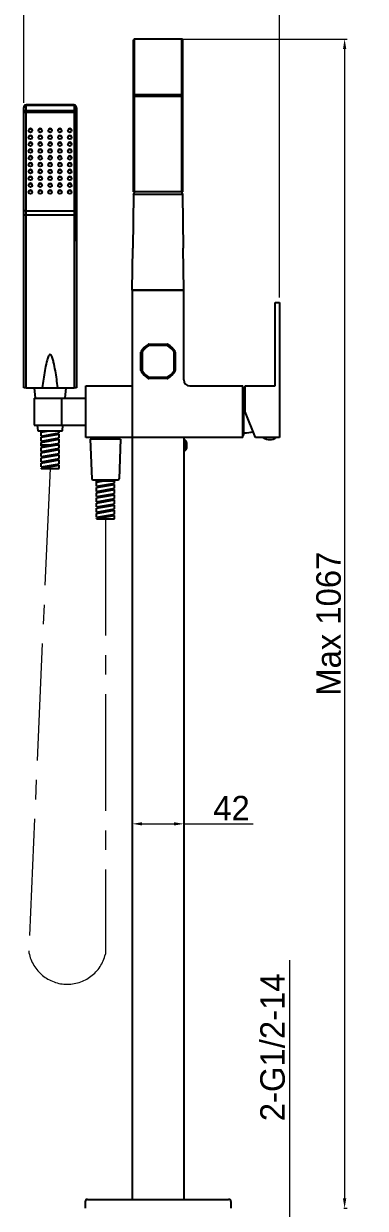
# Model space of a CAD drawing. Extents: x 0 to 3160, y 0 to 2315.
# Drawn here: x 1663 to 1942, y 848 to 1813 of the extents above; entities that cross this region are included whole.
import ezdxf

# ---------------------------------------------------------------- set-up
doc = ezdxf.new("R2010")
doc.units = 0
doc.header["$LTSCALE"] = 10
doc.header["$MEASUREMENT"] = 0
doc.header["$PDMODE"] = 3
doc.header["$PDSIZE"] = -10
doc.linetypes.add('CENTER2', pattern=[28.575, 19.05, -3.175, 3.175, -3.175])
doc.layers.get('0').update_dxf_attribs({"linetype": 'CONTINUOUS'})
doc.layers.get('DEFPOINTS').update_dxf_attribs({"linetype": 'CONTINUOUS'})
doc.layers.add('Cneter', color=1, linetype='CENTER2', lineweight=13)
doc.styles.add('Daelim Dimension', font='')
doc.styles.get('Daelim Dimension').set_extended_font_data('나눔고딕')
doc.dimstyles.new('DEFAULT', dxfattribs={"dimscale": 2, "dimtxt": 2, "dimasz": 2, "dimexe": 0, "dimexo": 2, "dimgap": 1, "dimtad": 1, "dimdec": 1, "dimzin": 9, "dimdsep": 46, "dimtxsty": 'Daelim Dimension', "dimcen": 0.5, "dimclrd": 252, "dimclre": 252, "dimclrt": 3, "dimadec": 1, "dimazin": 0, "dimtfac": 1, "dimtdec": 1, "dimtix": 1, "dimtmove": 0, "dimatfit": 3, "dimfxl": 1, "dimtolj": 1, "dimtzin": 1, "dimlwd": 9, "dimlwe": 9, "dimarcsym": 0})

# ---------------------------------------------------------------- blocks, each defined once
blk = doc.blocks.new('*D3')
at = {"color": 5, "lineweight": 9, "ltscale": 0.5, "transparency": 16777216}
for p, q in [((1776.65, 1800.87), (1926.66, 1800.87)), ((1924.66, 1792.87), (1924.66, 856.18)), ((1923.99, 848.18), (1926.66, 848.18))]:
    blk.add_line(p, q, dxfattribs=at)
at = {"color": 5, "ltscale": 0.5, "transparency": 16777216}
for points in [[(1923.33, 1792.87), (1926, 1792.87), (1924.66, 1800.87)], [(1923.33, 856.18), (1926, 856.18), (1924.66, 848.18)]]:
    blk.add_solid(points, dxfattribs=at)
at = {"layer": 'DEFPOINTS', "color": 0, "ltscale": 0.5, "transparency": 16777216}
for p in [(1772.65, 1800.87), (1919.99, 848.18), (1924.66, 848.18)]:
    blk.add_point(p, dxfattribs=at)
at = {"color": 7, "ltscale": 0.5, "transparency": 16777216, "insert": (1911.7, 1324.52), "char_height": 20, "attachment_point": 5, "rotation": 90, "style": 'Daelim Dimension'}
blk.add_mtext('\\A1;Max 1067', dxfattribs=at)
blk = doc.blocks.new('*D5')
at = {"color": 5, "lineweight": 9, "ltscale": 0.5, "transparency": 16777216}
for p, q in [((1880.01, 836.09), (1880.01, 1050.49)), ((1827.86, 828.09), (1882.01, 828.09)), ((1880.01, 808.92), (1880.01, 828.09)), ((1830.02, 808.92), (1882.01, 808.92)), ((1880.01, 800.92), (1880.01, 792.92))]:
    blk.add_line(p, q, dxfattribs=at)
at = {"color": 5, "ltscale": 0.5, "transparency": 16777216}
for points in [[(1878.68, 836.09), (1881.35, 836.09), (1880.01, 828.09)], [(1878.68, 800.92), (1881.35, 800.92), (1880.01, 808.92)]]:
    blk.add_solid(points, dxfattribs=at)
at = {"layer": 'DEFPOINTS', "color": 0, "ltscale": 0.5, "transparency": 16777216}
for p in [(1823.86, 828.09), (1826.02, 808.92), (1880.01, 808.92)]:
    blk.add_point(p, dxfattribs=at)
at = {"color": 7, "ltscale": 0.5, "transparency": 16777216, "insert": (1866.07, 979.35), "char_height": 20, "attachment_point": 5, "rotation": 90, "style": 'Daelim Dimension'}
blk.add_mtext('\\A1;2-G1/2-14', dxfattribs=at)
blk = doc.blocks.new('*D9')
at = {"color": 5, "lineweight": 9, "ltscale": 0.5, "transparency": 16777216}
for p, q in [((1751.65, 1111.84), (1751.65, 1163.47)), ((1759.65, 1161.47), (1785.65, 1161.47)), ((1793.65, 1111.84), (1793.65, 1163.47)), ((1793.65, 1161.47), (1850.02, 1161.47))]:
    blk.add_line(p, q, dxfattribs=at)
at = {"color": 5, "ltscale": 0.5, "transparency": 16777216}
for points in [[(1759.65, 1162.8), (1759.65, 1160.13), (1751.65, 1161.47)], [(1785.65, 1162.8), (1785.65, 1160.13), (1793.65, 1161.47)]]:
    blk.add_solid(points, dxfattribs=at)
at = {"layer": 'DEFPOINTS', "color": 0, "ltscale": 0.5, "transparency": 16777216}
for p in [(1793.65, 1161.47), (1751.65, 1107.84), (1793.65, 1107.84)]:
    blk.add_point(p, dxfattribs=at)
at = {"color": 7, "ltscale": 0.5, "transparency": 16777216, "insert": (1832.51, 1174.25), "char_height": 20, "attachment_point": 5, "style": 'Daelim Dimension'}
blk.add_mtext('\\A1;42', dxfattribs=at)
blk = doc.blocks.new('*D11')
at = {"color": 5, "lineweight": 9, "ltscale": 0.5, "transparency": 16777216}
for p, q in [((1663.15, 1749.01), (1663.15, 1850.25)), ((1671.15, 1848.25), (1863.65, 1848.25)), ((1871.65, 1590.33), (1871.65, 1850.25))]:
    blk.add_line(p, q, dxfattribs=at)
at = {"color": 5, "ltscale": 0.5, "transparency": 16777216}
for points in [[(1671.15, 1849.58), (1671.15, 1846.91), (1663.15, 1848.25)], [(1863.65, 1849.58), (1863.65, 1846.91), (1871.65, 1848.25)]]:
    blk.add_solid(points, dxfattribs=at)
at = {"layer": 'DEFPOINTS', "color": 0, "ltscale": 0.5, "transparency": 16777216}
for p in [(1871.65, 1848.25), (1663.15, 1745.01), (1871.65, 1586.33)]:
    blk.add_point(p, dxfattribs=at)
at = {"color": 7, "ltscale": 0.5, "transparency": 16777216, "insert": (1767.4, 1861.13), "char_height": 20, "attachment_point": 5, "style": 'Daelim Dimension'}
blk.add_mtext('\\A1;208', dxfattribs=at)

msp = doc.modelspace()

# ---------------------------------------------------------------- linework, layer by layer
for p, q in [((1752.65, 1766.05), (1752.65, 1800.37)), ((1753.15, 1800.87), (1753.15, 1766.13)), ((1792.15, 1800.87), (1753.15, 1800.87)), ((1792.15, 1766.13), (1792.15, 1800.87)), ((1792.65, 1800.37), (1792.65, 1766.05)), ((1752.65, 1755.63), (1752.65, 1766.05)), ((1753.15, 1766.13), (1753.15, 1755.72)), ((1792.15, 1755.72), (1792.15, 1766.13)), ((1792.65, 1766.05), (1792.65, 1755.63)), ((1704.15, 1747.24), (1665.14, 1747.24)), ((1665.15, 1742.71), (1665.15, 1747.21)), ((1665.15, 1747.21), (1704.15, 1747.21)), ((1704.15, 1747.21), (1704.15, 1742.71)), ((1752.65, 1754.24), (1752.65, 1755.63)), ((1752.65, 1676.33), (1752.65, 1754.24)), ((1753.15, 1755.72), (1792.15, 1755.72)), ((1792.15, 1754.15), (1753.15, 1754.15)), ((1753.15, 1754.15), (1753.15, 1676.33)), ((1753.85, 1755.51), (1791.35, 1755.51)), ((1753.85, 1754.38), (1753.85, 1755.51)), ((1753.85, 1755.51), (1791.45, 1755.51)), ((1753.85, 1754.36), (1753.85, 1755.51)), ((1791.35, 1754.38), (1753.85, 1754.38)), ((1791.45, 1754.36), (1753.85, 1754.36)), ((1754.37, 1754.59), (1754.37, 1755.3)), ((1755.08, 1755.42), (1755.91, 1755.42)), ((1755.08, 1754.46), (1755.08, 1755.42)), ((1755.91, 1754.46), (1755.08, 1754.46)), ((1755.91, 1754.46), (1755.91, 1755.42)), ((1756.62, 1755.3), (1756.62, 1754.59)), ((1757, 1754.59), (1757, 1755.3)), ((1757.71, 1755.42), (1758.54, 1755.42)), ((1757.71, 1754.46), (1757.71, 1755.42)), ((1758.54, 1754.46), (1757.71, 1754.46)), ((1758.54, 1754.46), (1758.54, 1755.42)), ((1759.25, 1755.3), (1759.25, 1754.59)), ((1759.63, 1754.59), (1759.63, 1755.3)), ((1760.34, 1755.42), (1761.17, 1755.42)), ((1760.34, 1754.46), (1760.34, 1755.42)), ((1761.17, 1754.46), (1760.34, 1754.46)), ((1761.17, 1754.46), (1761.17, 1755.42)), ((1761.88, 1755.3), (1761.88, 1754.59)), ((1762.26, 1754.59), (1762.26, 1755.3)), ((1762.97, 1755.42), (1763.8, 1755.42)), ((1762.97, 1754.46), (1762.97, 1755.42)), ((1763.8, 1754.46), (1762.97, 1754.46)), ((1763.8, 1754.46), (1763.8, 1755.42)), ((1764.51, 1755.3), (1764.51, 1754.59)), ((1764.89, 1754.59), (1764.89, 1755.3)), ((1765.6, 1755.42), (1766.43, 1755.42)), ((1765.6, 1754.46), (1765.6, 1755.42)), ((1766.43, 1754.46), (1765.6, 1754.46)), ((1766.43, 1754.46), (1766.43, 1755.42)), ((1767.14, 1755.3), (1767.14, 1754.59)), ((1767.52, 1754.59), (1767.52, 1755.3)), ((1768.23, 1755.42), (1769.06, 1755.42)), ((1768.23, 1754.46), (1768.23, 1755.42)), ((1769.06, 1754.46), (1768.23, 1754.46)), ((1769.06, 1754.46), (1769.06, 1755.42)), ((1769.77, 1755.3), (1769.77, 1754.59)), ((1770.15, 1754.59), (1770.15, 1755.3)), ((1770.86, 1755.42), (1771.69, 1755.42)), ((1770.86, 1754.46), (1770.86, 1755.42)), ((1771.69, 1754.46), (1770.86, 1754.46)), ((1771.69, 1754.46), (1771.69, 1755.42)), ((1772.4, 1755.3), (1772.4, 1754.59)), ((1772.78, 1754.59), (1772.78, 1755.3)), ((1773.49, 1755.42), (1774.32, 1755.42)), ((1773.49, 1754.46), (1773.49, 1755.42)), ((1774.32, 1754.46), (1773.49, 1754.46)), ((1774.32, 1754.46), (1774.32, 1755.42)), ((1775.03, 1755.3), (1775.03, 1754.59)), ((1775.41, 1754.59), (1775.41, 1755.3)), ((1776.12, 1755.42), (1776.95, 1755.42)), ((1776.12, 1754.46), (1776.12, 1755.42)), ((1776.95, 1754.46), (1776.12, 1754.46)), ((1776.12, 1754.46), (1776.95, 1754.46)), ((1776.95, 1754.46), (1776.95, 1755.42)), ((1777.66, 1755.3), (1777.66, 1754.59)), ((1778.04, 1754.59), (1778.04, 1755.3)), ((1778.75, 1755.42), (1779.58, 1755.42)), ((1778.75, 1754.46), (1778.75, 1755.42)), ((1778.75, 1754.46), (1779.58, 1754.46)), ((1779.58, 1754.46), (1779.58, 1755.42)), ((1780.29, 1755.3), (1780.29, 1754.59)), ((1780.68, 1754.59), (1780.68, 1755.3)), ((1781.38, 1755.42), (1782.21, 1755.42)), ((1781.38, 1754.46), (1781.38, 1755.42)), ((1781.38, 1754.46), (1782.21, 1754.46)), ((1782.21, 1754.46), (1782.21, 1755.42)), ((1782.92, 1755.3), (1782.92, 1754.59)), ((1783.31, 1754.59), (1783.31, 1755.3)), ((1784.02, 1755.42), (1784.85, 1755.42)), ((1784.02, 1754.46), (1784.02, 1755.42)), ((1784.02, 1754.46), (1784.85, 1754.46)), ((1784.85, 1754.46), (1784.85, 1755.42)), ((1785.56, 1755.3), (1785.56, 1754.59)), ((1785.94, 1754.59), (1785.94, 1755.3)), ((1786.65, 1755.42), (1787.48, 1755.42)), ((1786.65, 1754.46), (1786.65, 1755.42)), ((1786.65, 1754.46), (1787.48, 1754.46)), ((1787.48, 1754.46), (1787.48, 1755.42)), ((1788.19, 1755.3), (1788.19, 1754.59)), ((1788.57, 1754.59), (1788.57, 1755.3)), ((1789.28, 1755.42), (1790.11, 1755.42)), ((1789.28, 1754.46), (1789.28, 1755.42)), ((1789.28, 1754.46), (1790.11, 1754.46)), ((1790.11, 1754.46), (1790.11, 1755.42)), ((1790.82, 1755.3), (1790.82, 1754.59)), ((1791.35, 1755.51), (1791.35, 1754.38)), ((1791.45, 1755.51), (1791.45, 1754.36)), ((1792.15, 1676.33), (1792.15, 1754.15)), ((1792.65, 1755.63), (1792.65, 1754.24)), ((1792.65, 1754.24), (1792.65, 1676.33)), ((1663.15, 1741.06), (1663.15, 1745.01)), ((1663.15, 1661.58), (1663.15, 1741.06)), ((1665.15, 1742.71), (1704.15, 1742.71)), ((1665.15, 1661.03), (1665.15, 1741.47)), ((1665.15, 1741.47), (1704.15, 1741.47)), ((1704.15, 1741.47), (1704.15, 1661.03)), ((1706.13, 1741.1), (1706.13, 1741.13)), ((1706.15, 1745.01), (1706.15, 1741.06)), ((1706.15, 1741.06), (1706.15, 1661.58)), ((1667.15, 1726.56), (1667.15, 1726.37)), ((1667.15, 1720.98), (1667.15, 1720.79)), ((1670.15, 1726.37), (1670.15, 1726.56)), ((1670.15, 1720.79), (1670.15, 1720.98)), ((1675.15, 1726.56), (1675.15, 1726.37)), ((1675.15, 1720.98), (1675.15, 1720.79)), ((1678.15, 1726.37), (1678.15, 1726.56)), ((1678.15, 1720.79), (1678.15, 1720.98)), ((1683.15, 1726.56), (1683.15, 1726.37)), ((1683.15, 1720.98), (1683.15, 1720.79)), ((1686.15, 1726.37), (1686.15, 1726.56)), ((1686.15, 1720.79), (1686.15, 1720.98)), ((1691.15, 1726.56), (1691.15, 1726.37)), ((1691.15, 1720.98), (1691.15, 1720.79)), ((1694.15, 1726.37), (1694.15, 1726.56)), ((1694.15, 1720.79), (1694.15, 1720.98)), ((1699.15, 1726.56), (1699.15, 1726.37)), ((1699.15, 1720.98), (1699.15, 1720.79)), ((1702.15, 1726.37), (1702.15, 1726.56)), ((1702.15, 1720.79), (1702.15, 1720.98)), ((1667.15, 1715.4), (1667.15, 1715.21)), ((1667.15, 1709.82), (1667.15, 1709.63)), ((1670.15, 1715.21), (1670.15, 1715.4)), ((1670.15, 1709.63), (1670.15, 1709.82)), ((1675.15, 1715.4), (1675.15, 1715.21)), ((1675.15, 1709.82), (1675.15, 1709.63)), ((1678.15, 1715.21), (1678.15, 1715.4)), ((1678.15, 1709.63), (1678.15, 1709.82)), ((1683.15, 1715.4), (1683.15, 1715.21)), ((1683.15, 1709.82), (1683.15, 1709.63)), ((1686.15, 1715.21), (1686.15, 1715.4)), ((1686.15, 1709.63), (1686.15, 1709.82)), ((1691.15, 1715.4), (1691.15, 1715.21)), ((1691.15, 1709.82), (1691.15, 1709.63)), ((1694.15, 1715.21), (1694.15, 1715.4)), ((1694.15, 1709.63), (1694.15, 1709.82)), ((1699.15, 1715.4), (1699.15, 1715.21)), ((1699.15, 1709.82), (1699.15, 1709.63)), ((1702.15, 1715.21), (1702.15, 1715.4)), ((1702.15, 1709.63), (1702.15, 1709.82)), ((1667.15, 1704.24), (1667.15, 1704.05)), ((1670.15, 1704.05), (1670.15, 1704.24)), ((1675.15, 1704.24), (1675.15, 1704.05)), ((1678.15, 1704.05), (1678.15, 1704.24)), ((1683.15, 1704.24), (1683.15, 1704.05)), ((1686.15, 1704.05), (1686.15, 1704.24)), ((1691.15, 1704.24), (1691.15, 1704.05)), ((1694.15, 1704.05), (1694.15, 1704.24)), ((1699.15, 1704.24), (1699.15, 1704.05)), ((1702.15, 1704.05), (1702.15, 1704.24)), ((1667.15, 1698.66), (1667.15, 1698.47)), ((1667.15, 1693.08), (1667.15, 1692.89)), ((1670.15, 1698.47), (1670.15, 1698.66)), ((1670.15, 1692.89), (1670.15, 1693.08)), ((1675.15, 1698.66), (1675.15, 1698.47)), ((1675.15, 1693.08), (1675.15, 1692.89)), ((1678.15, 1698.47), (1678.15, 1698.66)), ((1678.15, 1692.89), (1678.15, 1693.08)), ((1683.15, 1698.66), (1683.15, 1698.47)), ((1683.15, 1693.08), (1683.15, 1692.89)), ((1686.15, 1698.47), (1686.15, 1698.66)), ((1686.15, 1692.89), (1686.15, 1693.08)), ((1691.15, 1698.66), (1691.15, 1698.47)), ((1691.15, 1693.08), (1691.15, 1692.89)), ((1694.15, 1698.47), (1694.15, 1698.66)), ((1694.15, 1692.89), (1694.15, 1693.08)), ((1699.15, 1698.66), (1699.15, 1698.47)), ((1699.15, 1693.08), (1699.15, 1692.89)), ((1702.15, 1698.47), (1702.15, 1698.66)), ((1702.15, 1692.89), (1702.15, 1693.08)), ((1667.15, 1687.5), (1667.15, 1687.31)), ((1667.15, 1681.92), (1667.15, 1681.73)), ((1670.15, 1687.31), (1670.15, 1687.5)), ((1670.15, 1681.73), (1670.15, 1681.92)), ((1675.15, 1687.5), (1675.15, 1687.31)), ((1675.15, 1681.92), (1675.15, 1681.73)), ((1678.15, 1687.31), (1678.15, 1687.5)), ((1678.15, 1681.73), (1678.15, 1681.92)), ((1683.15, 1687.5), (1683.15, 1687.31)), ((1683.15, 1681.92), (1683.15, 1681.73)), ((1686.15, 1687.31), (1686.15, 1687.5)), ((1686.15, 1681.73), (1686.15, 1681.92)), ((1691.15, 1687.5), (1691.15, 1687.31)), ((1691.15, 1681.92), (1691.15, 1681.73)), ((1694.15, 1687.31), (1694.15, 1687.5)), ((1694.15, 1681.73), (1694.15, 1681.92)), ((1699.15, 1687.5), (1699.15, 1687.31)), ((1699.15, 1681.92), (1699.15, 1681.73)), ((1702.15, 1687.31), (1702.15, 1687.5)), ((1702.15, 1681.73), (1702.15, 1681.92)), ((1667.15, 1676.34), (1667.15, 1676.15)), ((1670.15, 1676.15), (1670.15, 1676.34)), ((1675.15, 1676.34), (1675.15, 1676.15)), ((1678.15, 1676.15), (1678.15, 1676.34)), ((1683.15, 1676.34), (1683.15, 1676.15)), ((1686.15, 1676.15), (1686.15, 1676.34)), ((1691.15, 1676.34), (1691.15, 1676.15)), ((1694.15, 1676.15), (1694.15, 1676.34)), ((1699.15, 1676.34), (1699.15, 1676.15)), ((1702.15, 1676.15), (1702.15, 1676.34)), ((1752.65, 1674.33), (1752.09, 1630.65)), ((1753.15, 1676.33), (1752.65, 1676.33)), ((1752.66, 1674.36), (1752.65, 1674.33)), ((1752.66, 1674.36), (1753.58, 1676.33)), ((1792.63, 1674.36), (1752.66, 1674.36)), ((1792.15, 1676.33), (1753.15, 1676.33)), ((1791.71, 1676.33), (1792.63, 1674.36)), ((1792.65, 1676.33), (1792.15, 1676.33)), ((1792.65, 1674.33), (1792.63, 1674.36)), ((1792.65, 1674.33), (1793.21, 1630.65)), ((1663.15, 1657.59), (1663.15, 1661.58)), ((1665.15, 1661.03), (1704.15, 1661.03)), ((1665.15, 1657.59), (1665.15, 1661.03)), ((1704.15, 1661.03), (1704.15, 1657.59)), ((1706.15, 1661.58), (1706.15, 1657.59)), ((1663.15, 1516.83), (1663.15, 1657.59)), ((1663.15, 1657.59), (1665.15, 1657.59)), ((1665.15, 1516.83), (1665.15, 1657.59)), ((1665.15, 1657.59), (1704.15, 1657.59)), ((1704.15, 1657.59), (1704.15, 1516.83)), ((1706.15, 1657.59), (1704.15, 1657.59)), ((1706.15, 1657.59), (1706.15, 1516.83)), ((1751.65, 1596.33), (1752.09, 1630.65)), ((1793.65, 1596.33), (1793.21, 1630.65)), ((1751.65, 1596.33), (1793.65, 1596.33)), ((1751.65, 1596.33), (1751.65, 1476.33)), ((1793.65, 1596.33), (1751.65, 1596.33)), ((1793.65, 1523.33), (1793.65, 1596.33)), ((1867.95, 1518.33), (1867.95, 1586.33)), ((1867.95, 1586.33), (1871.65, 1586.33)), ((1871.65, 1586.33), (1871.65, 1476.33)), ((1758.65, 1530.85), (1758.65, 1545.82)), ((1758.65, 1545.82), (1759.65, 1545.82)), ((1758.78, 1546.32), (1759.65, 1545.82)), ((1759.65, 1545.82), (1759.65, 1530.85)), ((1764.67, 1552.2), (1765.16, 1551.33)), ((1765.16, 1552.33), (1780.13, 1552.33)), ((1765.16, 1552.33), (1765.16, 1551.33)), ((1780.13, 1551.33), (1765.16, 1551.33)), ((1780.13, 1552.33), (1780.13, 1551.33)), ((1780.13, 1551.33), (1780.63, 1552.2)), ((1786.51, 1546.32), (1785.65, 1545.82)), ((1785.65, 1530.85), (1785.65, 1545.82)), ((1785.65, 1545.82), (1786.65, 1545.82)), ((1786.65, 1545.82), (1786.65, 1530.85)), ((1758.65, 1530.85), (1759.65, 1530.85)), ((1758.78, 1530.35), (1759.65, 1530.85)), ((1765.16, 1525.33), (1764.67, 1524.47)), ((1765.16, 1525.33), (1780.13, 1525.33)), ((1765.16, 1525.33), (1765.16, 1524.33)), ((1780.13, 1525.33), (1780.13, 1524.33)), ((1780.13, 1525.33), (1780.63, 1524.47)), ((1785.65, 1530.85), (1786.51, 1530.35)), ((1785.65, 1530.85), (1786.65, 1530.85)), ((1665.15, 1516.83), (1663.15, 1516.83)), ((1665.15, 1516.83), (1675.51, 1516.83)), ((1671.65, 1516.83), (1672.38, 1508.33)), ((1675.51, 1516.83), (1693.78, 1516.83)), ((1693.78, 1516.83), (1704.15, 1516.83)), ((1696.92, 1508.33), (1697.65, 1516.83)), ((1706.15, 1516.83), (1704.15, 1516.83)), ((1713.65, 1476.33), (1713.65, 1518.33)), ((1713.65, 1518.33), (1751.65, 1518.33)), ((1751.65, 1518.33), (1751.65, 1476.33)), ((1780.13, 1524.33), (1765.16, 1524.33)), ((1798.65, 1518.33), (1841.65, 1518.33)), ((1841.65, 1476.33), (1841.65, 1518.33)), ((1842.15, 1516.83), (1841.65, 1516.83)), ((1842.45, 1478.13), (1842.45, 1516.53)), ((1843.65, 1497.33), (1843.65, 1518.33)), ((1671.65, 1508.33), (1694.01, 1508.33)), ((1671.65, 1508.33), (1671.65, 1486.33)), ((1694.01, 1508.33), (1713.65, 1508.33)), ((1694.01, 1508.33), (1694.01, 1486.33)), ((1671.65, 1486.33), (1694.01, 1486.33)), ((1674.26, 1486.33), (1674.65, 1481.83)), ((1674.65, 1481.83), (1694.65, 1481.83)), ((1694.01, 1486.33), (1713.65, 1486.33)), ((1694.65, 1481.83), (1695.03, 1486.33)), ((1841.65, 1477.83), (1842.15, 1477.83)), ((1751.65, 1476.33), (1713.65, 1476.33)), ((1742.06, 1475.03), (1717.41, 1475.03)), ((1718.65, 1476.33), (1718.65, 1475.03)), ((1740.65, 1475.03), (1718.65, 1475.03)), ((1740.65, 1475.03), (1740.65, 1476.33)), ((1751.65, 1476.33), (1751.65, 855.48)), ((1841.65, 1476.33), (1751.65, 1476.33)), ((1793.65, 1476.33), (1751.65, 1476.33)), ((1793.65, 1476.33), (1793.65, 855.48)), ((1794.45, 1474.33), (1793.65, 1474.33)), ((1794.45, 1465.33), (1794.45, 1474.33)), ((1796.15, 1467.83), (1796.15, 1471.83)), ((1871.65, 1476.33), (1852.15, 1476.33)), ((1793.65, 1465.33), (1794.45, 1465.33)), ((1713.3, 853.66), (1713.3, 848.18)), ((1715.13, 855.48), (1830.17, 855.48)), ((1832, 853.66), (1832, 848.18))]:
    msp.add_line(p, q)
at = {"ltscale": 0.5}
for p, q in [((1752.65, 1796.95), (1752.65, 1800.37)), ((1792.65, 1768.33), (1792.65, 1800.37)), ((1663.15, 1593.15), (1663.15, 1745.2)), ((1706.15, 1636.29), (1706.15, 1745.17)), ((1842.45, 1514.97), (1842.45, 1516.53)), ((1677.34, 1480.7), (1683.77, 1481.83)), ((1677.34, 1477.5), (1677.34, 1480.7)), ((1677.34, 1477.5), (1691.95, 1480.07)), ((1677.34, 1476.44), (1691.95, 1479.01)), ((1678.39, 1480.89), (1678.39, 1481.83)), ((1678.39, 1476.62), (1678.39, 1477.68)), ((1678.39, 1476.65), (1678.39, 1477.68)), ((1678.39, 1476.7), (1678.39, 1477.68)), ((1690.91, 1478.83), (1690.91, 1479.89)), ((1690.91, 1478.86), (1690.91, 1479.89)), ((1690.91, 1478.9), (1690.91, 1479.89)), ((1691.95, 1480.07), (1691.95, 1481.83)), ((1691.95, 1475.88), (1691.95, 1479.01)), ((1677.34, 1473.31), (1677.34, 1476.44)), ((1677.34, 1473.31), (1691.95, 1475.88)), ((1677.34, 1472.22), (1691.95, 1474.8)), ((1677.34, 1469.09), (1677.34, 1472.22)), ((1677.34, 1469.09), (1691.95, 1471.67)), ((1677.34, 1468.03), (1691.95, 1470.61)), ((1677.34, 1464.9), (1677.34, 1468.03)), ((1677.34, 1464.9), (1691.95, 1467.48)), ((1678.39, 1472.48), (1678.39, 1473.49)), ((1678.39, 1472.43), (1678.39, 1473.49)), ((1678.39, 1472.41), (1678.39, 1473.47)), ((1678.39, 1468.29), (1678.39, 1469.28)), ((1678.39, 1468.24), (1678.39, 1469.28)), ((1678.39, 1468.22), (1678.39, 1469.28)), ((1690.91, 1474.69), (1690.91, 1475.7)), ((1690.91, 1474.64), (1690.91, 1475.7)), ((1690.91, 1474.61), (1690.91, 1475.67)), ((1690.91, 1470.5), (1690.91, 1471.48)), ((1690.91, 1470.45), (1690.91, 1471.48)), ((1690.91, 1470.42), (1690.91, 1471.48)), ((1690.91, 1466.24), (1690.91, 1467.29)), ((1690.91, 1466.28), (1690.91, 1467.29)), ((1690.91, 1466.21), (1690.91, 1467.27)), ((1691.95, 1471.67), (1691.95, 1474.8)), ((1691.95, 1467.48), (1691.95, 1470.61)), ((1717.41, 1475.03), (1718.59, 1442.65)), ((1742.06, 1475.03), (1740.87, 1442.65)), ((1677.34, 1463.82), (1691.95, 1466.39)), ((1677.34, 1460.69), (1677.34, 1463.82)), ((1677.34, 1460.69), (1691.95, 1463.26)), ((1677.34, 1459.6), (1691.95, 1462.18)), ((1677.34, 1456.47), (1677.34, 1459.6)), ((1677.34, 1456.47), (1691.95, 1459.05)), ((1677.34, 1455.41), (1691.95, 1457.99)), ((1678.39, 1464.03), (1678.39, 1465.09)), ((1678.39, 1464.08), (1678.39, 1465.09)), ((1678.39, 1464), (1678.39, 1465.06)), ((1678.39, 1459.81), (1678.39, 1460.87)), ((1678.39, 1459.86), (1678.39, 1460.87)), ((1678.39, 1459.79), (1678.39, 1460.85)), ((1690.91, 1462.07), (1690.91, 1463.08)), ((1690.91, 1462.02), (1690.91, 1463.08)), ((1690.91, 1461.99), (1690.91, 1463.05)), ((1690.91, 1457.8), (1690.91, 1458.86)), ((1690.91, 1457.83), (1690.91, 1458.86)), ((1690.91, 1457.88), (1690.91, 1458.86)), ((1691.95, 1463.26), (1691.95, 1466.39)), ((1691.95, 1459.05), (1691.95, 1462.18)), ((1691.95, 1454.86), (1691.95, 1457.99)), ((1677.34, 1452.28), (1677.34, 1455.41)), ((1677.34, 1452.28), (1691.95, 1454.86)), ((1677.34, 1451.2), (1691.95, 1453.77)), ((1677.34, 1451.03), (1677.34, 1451.2)), ((1678.39, 1455.6), (1678.39, 1456.66)), ((1678.39, 1455.62), (1678.39, 1456.66)), ((1678.39, 1455.67), (1678.39, 1456.66)), ((1678.39, 1451.46), (1678.39, 1452.47)), ((1678.39, 1451.41), (1678.39, 1452.47)), ((1678.39, 1451.38), (1678.39, 1452.44)), ((1690.91, 1453.66), (1690.91, 1454.67)), ((1690.91, 1453.62), (1690.91, 1454.67)), ((1690.91, 1453.59), (1690.91, 1454.65)), ((1691.95, 1451.03), (1691.95, 1453.77)), ((1739.83, 1441.64), (1719.64, 1441.64)), ((1721.91, 1441.42), (1721.91, 1441.64)), ((1722.43, 1439.76), (1728.85, 1440.89)), ((1722.43, 1440.89), (1737.04, 1440.89)), ((1722.43, 1436.56), (1722.43, 1439.76)), ((1722.43, 1436.56), (1737.04, 1439.13)), ((1723.47, 1439.94), (1723.47, 1440.89)), ((1736, 1437.89), (1736, 1438.95)), ((1736, 1437.91), (1736, 1438.95)), ((1736, 1437.96), (1736, 1438.95)), ((1737.04, 1439.13), (1737.04, 1440.89)), ((1737.56, 1441.64), (1737.56, 1441.42)), ((1722.43, 1435.5), (1737.04, 1438.07)), ((1722.43, 1432.37), (1722.43, 1435.5)), ((1722.43, 1432.37), (1737.04, 1434.94)), ((1722.43, 1431.28), (1737.04, 1433.86)), ((1722.43, 1428.15), (1722.43, 1431.28)), ((1722.43, 1428.15), (1737.04, 1430.73)), ((1722.43, 1427.09), (1737.04, 1429.67)), ((1723.47, 1435.68), (1723.47, 1436.74)), ((1723.47, 1435.71), (1723.47, 1436.74)), ((1723.47, 1435.76), (1723.47, 1436.74)), ((1723.47, 1431.54), (1723.47, 1432.55)), ((1723.47, 1431.49), (1723.47, 1432.55)), ((1723.47, 1431.47), (1723.47, 1432.52)), ((1736, 1433.75), (1736, 1434.76)), ((1736, 1433.7), (1736, 1434.76)), ((1736, 1433.67), (1736, 1434.73)), ((1736, 1429.56), (1736, 1430.54)), ((1736, 1429.51), (1736, 1430.54)), ((1736, 1429.48), (1736, 1430.54)), ((1737.04, 1434.94), (1737.04, 1438.07)), ((1737.04, 1430.73), (1737.04, 1433.86)), ((1737.04, 1426.54), (1737.04, 1429.67)), ((1722.43, 1423.96), (1722.43, 1427.09)), ((1722.43, 1423.96), (1737.04, 1426.54)), ((1722.43, 1422.88), (1737.04, 1425.45)), ((1722.43, 1419.75), (1722.43, 1422.88)), ((1722.43, 1419.75), (1737.04, 1422.32)), ((1722.43, 1418.66), (1737.04, 1421.24)), ((1723.47, 1427.35), (1723.47, 1428.34)), ((1723.47, 1427.3), (1723.47, 1428.34)), ((1723.47, 1427.28), (1723.47, 1428.34)), ((1723.47, 1423.09), (1723.47, 1424.15)), ((1723.47, 1423.14), (1723.47, 1424.15)), ((1723.47, 1423.06), (1723.47, 1424.12)), ((1723.47, 1418.87), (1723.47, 1419.93)), ((1723.47, 1418.92), (1723.47, 1419.93)), ((1723.47, 1418.85), (1723.47, 1419.9)), ((1736, 1425.29), (1736, 1426.35)), ((1736, 1425.34), (1736, 1426.35)), ((1736, 1425.27), (1736, 1426.33)), ((1736, 1421.13), (1736, 1422.14)), ((1736, 1421.08), (1736, 1422.14)), ((1736, 1421.05), (1736, 1422.11)), ((1737.04, 1422.32), (1737.04, 1425.45)), ((1737.04, 1418.11), (1737.04, 1421.24)), ((1722.43, 1415.53), (1722.43, 1418.66)), ((1722.43, 1415.53), (1737.04, 1418.11)), ((1722.43, 1414.47), (1737.04, 1417.05)), ((1722.43, 1411.34), (1722.43, 1414.47)), ((1722.43, 1411.34), (1737.04, 1413.92)), ((1722.43, 1410.26), (1737.04, 1412.83)), ((1722.43, 1410.09), (1722.43, 1410.26)), ((1723.47, 1414.66), (1723.47, 1415.72)), ((1723.47, 1414.68), (1723.47, 1415.72)), ((1723.47, 1414.73), (1723.47, 1415.72)), ((1723.47, 1410.52), (1723.47, 1411.53)), ((1723.47, 1410.47), (1723.47, 1411.53)), ((1723.47, 1410.44), (1723.47, 1411.5)), ((1736, 1416.86), (1736, 1417.92)), ((1736, 1416.89), (1736, 1417.92)), ((1736, 1416.94), (1736, 1417.92)), ((1736, 1412.72), (1736, 1413.73)), ((1736, 1412.67), (1736, 1413.73)), ((1736, 1412.65), (1736, 1413.71)), ((1737.04, 1413.92), (1737.04, 1417.05)), ((1737.04, 1410.09), (1737.04, 1412.83))]:
    msp.add_line(p, q, dxfattribs=at)
at = {"ltscale": 0.6}
for p, q in [((1753.06, 1755.63), (1753.06, 1754.15)), ((1843.65, 1518.33), (1867.95, 1518.33)), ((1852.15, 1476.33), (1843.65, 1497.33)), ((1677.34, 1470.38), (1691.95, 1470.38)), ((1677.34, 1451.03), (1691.95, 1451.03))]:
    msp.add_line(p, q, dxfattribs=at)
at = {"ltscale": 0.3}
msp.add_line((1722.43, 1410.09), (1737.04, 1410.09), dxfattribs=at)
for centre, radius, start, end in [((1753.15, 1800.37), 0.5, 90, 180), ((1792.15, 1800.37), 0.5, 0, 90), ((1665.25, 1745.1), 2.11, 92.81583, 182.545), ((1665.19, 1745.27), 1.95, 90.55347, 175.33539), ((1680.47, 1746.84), 15.32, 178.60608, 178.65174), ((1704.1, 1745.24), 1.98, 18.39474, 89.42897), ((1719.43, 1746.86), 15.28, 178.67134, 178.71364), ((1704.03, 1745.09), 2.12, 21.56239, 86.88741), ((1664.81, 1741.01), 1.63, 149.60814, 176.17683), ((1687.17, 1742.09), 16.99, 357.91733, 2.08271), ((1704.03, 1745.09), 2.12, 357.75376, 21.56239), ((1759.65, 1545.82), 1, 150.07357, 180), ((1772.65, 1538.33), 16, 119.92643, 150.07357), ((1772.65, 1538.33), 15, 119.92643, 150.07357), ((1765.16, 1551.33), 1, 90, 119.92643), ((1780.13, 1551.33), 1, 60.07357, 90), ((1772.65, 1538.33), 15, 29.92643, 60.07357), ((1772.65, 1538.33), 16, 29.92643, 60.07357), ((1785.65, 1545.82), 1, 0, 29.92643), ((1759.65, 1530.85), 1, 180, 209.92643), ((1772.65, 1538.33), 16, 209.92643, 240.07357), ((1772.65, 1538.33), 15, 209.92643, 240.07357), ((1772.65, 1538.33), 15, 299.92643, 330.07357), ((1772.65, 1538.33), 16, 299.92643, 330.07357), ((1785.65, 1530.85), 1, 330.07357, 0), ((1765.16, 1525.33), 1, 240.07357, 270), ((1780.13, 1525.33), 1, 270, 299.92643), ((1798.65, 1523.33), 5, 180, 270), ((1842.15, 1516.53), 0.3, 0, 90), ((1842.75, 1514.97), 0.3, 180, 266.49464), ((1840.1, 1471.75), 43, 85.03254, 86.49464), ((1842.15, 1478.13), 0.3, 270, 0), ((1842.75, 1479.7), 0.3, 93.50536, 180), ((1840.1, 1522.92), 43, 273.50536, 283.59612), ((1790.52, 1469.83), 5.97, 19.55895, 48.87245), ((1790.52, 1469.83), 5.97, 311.12755, 340.44105), ((1863.65, 1483.61), 8.98, 234.15554, 305.84446), ((1715.13, 853.66), 1.83, 90, 180), ((1830.17, 853.66), 1.83, 0, 90)]:
    msp.add_arc(centre, radius, start, end)
at = {"ltscale": 0.5}
for centre, radius, start, end in [((1719.64, 1442.69), 1.04, 182.09257, 270), ((1722.43, 1441.42), 0.522, 180, 270), ((1737.04, 1441.42), 0.522, 270, 0), ((1739.83, 1442.69), 1.04, 270, 357.90743)]:
    msp.add_arc(centre, radius, start, end, dxfattribs=at)
for centre, major_axis, ratio, start_param, end_param in [((1792.15, 1766.05), (-0.354, 0.354), 1, 3.926991, 5.497787), ((1753.15, 1766.05), (0.0614, 0.0614), 1, 0.785398, 2.356194), ((1753.15, 1754.24), (-0.5, 0), 0.173648, 0, 1.570796), ((1753.15, 1755.63), (0.0614, 0.0614), 1, 0.785398, 2.356194), ((1755.08, 1755.3), (0.71, 0), 0.173648, 1.570796, 3.141593), ((1755.91, 1755.3), (-0.71, 0), 0.173648, 3.141593, 4.712389), ((1757.71, 1755.3), (0.71, 0), 0.173648, 1.570796, 3.141593), ((1758.54, 1755.3), (-0.71, 0), 0.173648, 3.141593, 4.712389), ((1760.34, 1755.3), (0.71, 0), 0.173648, 1.570796, 3.141593), ((1761.17, 1755.3), (-0.71, 0), 0.173648, 3.141593, 4.712389), ((1762.97, 1755.3), (0.71, 0), 0.173648, 1.570796, 3.141593), ((1763.8, 1755.3), (-0.71, 0), 0.173648, 3.141593, 4.712389), ((1765.6, 1755.3), (0.71, 0), 0.173648, 1.570796, 3.141593), ((1766.43, 1755.3), (-0.71, 0), 0.173648, 3.141593, 4.712389), ((1768.23, 1755.3), (0.71, 0), 0.173648, 1.570796, 3.141593), ((1769.06, 1755.3), (-0.71, 0), 0.173648, 3.141593, 4.712389), ((1770.86, 1755.3), (0.71, 0), 0.173648, 1.570796, 3.141593), ((1771.69, 1755.3), (-0.71, 0), 0.173648, 3.141593, 4.712389), ((1773.49, 1755.3), (0.71, 0), 0.173648, 1.570796, 3.141593), ((1774.32, 1755.3), (-0.71, 0), 0.173648, 3.141593, 4.712389), ((1776.12, 1755.3), (0.71, 0), 0.173648, 1.570796, 3.141593), ((1776.95, 1755.3), (-0.71, 0), 0.173648, 3.141593, 4.712389), ((1778.75, 1755.3), (0.71, 0), 0.173648, 1.570796, 3.141593), ((1779.58, 1755.3), (-0.71, 0), 0.173648, 3.141593, 4.712389), ((1781.38, 1755.3), (0.71, 0), 0.173648, 1.570796, 3.141593), ((1782.21, 1755.3), (-0.71, 0), 0.173648, 3.141593, 4.712389), ((1784.02, 1755.3), (0.71, 0), 0.173648, 1.570796, 3.141593), ((1784.85, 1755.3), (-0.71, 0), 0.173648, 3.141593, 4.712389), ((1786.65, 1755.3), (0.71, 0), 0.173648, 1.570796, 3.141593), ((1787.48, 1755.3), (-0.71, 0), 0.173648, 3.141593, 4.712389), ((1789.28, 1755.3), (0.71, 0), 0.173648, 1.570796, 3.141593), ((1790.11, 1755.3), (-0.71, 0), 0.173648, 3.141593, 4.712389), ((1792.15, 1755.63), (-0.354, 0.354), 1, 3.926991, 5.497787), ((1792.15, 1754.24), (0.5, 0), 0.173648, 4.712389, 6.283185), ((1668.65, 1726.56), (-1.5, 0), 1, 3.141593, 6.283185), ((1676.65, 1726.56), (-1.5, 0), 1, 3.141593, 6.283185), ((1684.65, 1726.56), (-1.5, 0), 1, 3.141593, 6.283185), ((1692.65, 1726.56), (-1.5, 0), 1, 3.141593, 6.283185), ((1700.65, 1726.56), (-1.5, 0), 1, 3.141593, 6.283185), ((1668.65, 1720.98), (-1.5, 0), 1, 3.141593, 6.283185), ((1676.65, 1720.98), (-1.5, 0), 1, 3.141593, 6.283185), ((1684.65, 1720.98), (-1.5, 0), 0.962124, 3.141593, 6.283185), ((1692.65, 1720.98), (-1.5, 0), 1, 3.141593, 6.283185), ((1700.65, 1720.98), (-1.5, 0), 1, 3.141593, 6.283185), ((1668.65, 1715.4), (-1.5, 0), 1, 3.141593, 6.283185), ((1668.65, 1709.82), (-1.5, 0), 1, 3.141593, 6.283185), ((1676.65, 1715.4), (-1.5, 0), 1, 3.141593, 6.283185), ((1676.65, 1709.82), (-1.5, 0), 1, 3.141593, 6.283185), ((1684.65, 1715.4), (-1.5, 0), 1, 3.141593, 6.283185), ((1684.65, 1709.82), (-1.5, 0), 0.962124, 3.141593, 6.283185), ((1692.65, 1715.4), (-1.5, 0), 1, 3.141593, 6.283185), ((1692.65, 1709.82), (-1.5, 0), 1, 3.141593, 6.283185), ((1700.65, 1715.4), (-1.5, 0), 1, 3.141593, 6.283185), ((1700.65, 1709.82), (-1.5, 0), 1, 3.141593, 6.283185), ((1668.65, 1704.24), (-1.5, 0), 1, 3.141593, 6.283185), ((1668.65, 1698.66), (-1.5, 0), 1, 3.141593, 6.283185), ((1676.65, 1704.24), (-1.5, 0), 1, 3.141593, 6.283185), ((1676.65, 1698.66), (-1.5, 0), 1, 3.141593, 6.283185), ((1684.65, 1704.24), (-1.5, 0), 0.962124, 3.141593, 6.283185), ((1684.65, 1698.66), (-1.5, 0), 1, 3.141593, 6.283185), ((1692.65, 1704.24), (-1.5, 0), 1, 3.141593, 6.283185), ((1692.65, 1698.66), (-1.5, 0), 1, 3.141593, 6.283185), ((1700.65, 1704.24), (-1.5, 0), 1, 3.141593, 6.283185), ((1700.65, 1698.66), (-1.5, 0), 1, 3.141593, 6.283185), ((1668.65, 1693.08), (-1.5, 0), 1, 3.141593, 6.283185), ((1676.65, 1693.08), (-1.5, 0), 1, 3.141593, 6.283185), ((1684.65, 1693.08), (-1.5, 0), 0.962124, 3.141593, 6.283185), ((1692.65, 1693.08), (-1.5, 0), 1, 3.141593, 6.283185), ((1700.65, 1693.08), (-1.5, 0), 1, 3.141593, 6.283185), ((1668.65, 1687.5), (-1.5, 0), 1, 3.141593, 6.283185), ((1668.65, 1681.92), (-1.5, 0), 1, 3.141593, 6.283185), ((1676.65, 1687.5), (-1.5, 0), 1, 3.141593, 6.283185), ((1676.65, 1681.92), (-1.5, 0), 1, 3.141593, 6.283185), ((1684.65, 1687.5), (-1.5, 0), 1, 3.141593, 6.283185), ((1684.65, 1681.92), (-1.5, 0), 0.962124, 3.141593, 6.283185), ((1692.65, 1687.5), (-1.5, 0), 1, 3.141593, 6.283185), ((1692.65, 1681.92), (-1.5, 0), 1, 3.141593, 6.283185), ((1700.65, 1687.5), (-1.5, 0), 1, 3.141593, 6.283185), ((1700.65, 1681.92), (-1.5, 0), 1, 3.141593, 6.283185), ((1668.65, 1676.34), (-1.5, 0), 1, 3.141593, 6.283185), ((1676.65, 1676.34), (-1.5, 0), 1, 3.141593, 6.283185), ((1684.65, 1676.34), (-1.5, 0), 0.962124, 3.141593, 6.283185), ((1692.65, 1676.34), (-1.5, 0), 1, 3.141593, 6.283185), ((1700.65, 1676.34), (-1.5, 0), 1, 3.141593, 6.283185), ((1665.15, 1661.58), (2, 0), 0.272612, 3.141593, 4.712389), ((1704.15, 1661.58), (0.386, 0.386), 1, 3.926991, 5.497787)]:
    msp.add_ellipse(centre, major_axis=major_axis, ratio=ratio, start_param=start_param, end_param=end_param)
at = {"extrusion": (0, 0, -1)}
for centre, major_axis, start_param, end_param in [((1755.08, 1754.59), (-0.71, 0), 4.712389, 6.283185), ((1755.91, 1754.59), (0.71, 0), 0, 1.570796), ((1757.71, 1754.59), (-0.71, 0), 4.712389, 6.283185), ((1758.54, 1754.59), (0.71, 0), 0, 1.570796), ((1760.34, 1754.59), (-0.71, 0), 4.712389, 6.283185), ((1761.17, 1754.59), (0.71, 0), 0, 1.570796), ((1762.97, 1754.59), (-0.71, 0), 4.712389, 6.283185), ((1763.8, 1754.59), (0.71, 0), 0, 1.570796), ((1765.6, 1754.59), (-0.71, 0), 4.712389, 6.283185), ((1766.43, 1754.59), (0.71, 0), 0, 1.570796), ((1768.23, 1754.59), (-0.71, 0), 4.712389, 6.283185), ((1769.06, 1754.59), (0.71, 0), 0, 1.570796), ((1770.86, 1754.59), (-0.71, 0), 4.712389, 6.283185), ((1771.69, 1754.59), (0.71, 0), 0, 1.570796), ((1773.49, 1754.59), (-0.71, 0), 4.712389, 6.283185), ((1774.32, 1754.59), (0.71, 0), 0, 1.570796), ((1776.12, 1754.59), (-0.71, 0), 4.712389, 6.283185), ((1776.95, 1754.59), (0.71, 0), 0, 1.570796), ((1778.75, 1754.59), (-0.71, 0), 4.712389, 6.283185), ((1779.58, 1754.59), (0.71, 0), 0, 1.570796), ((1781.38, 1754.59), (-0.71, 0), 4.712389, 6.283185), ((1782.21, 1754.59), (0.71, 0), 0, 1.570796), ((1784.02, 1754.59), (-0.71, 0), 4.712389, 6.283185), ((1784.85, 1754.59), (0.71, 0), 0, 1.570796), ((1786.65, 1754.59), (-0.71, 0), 4.712389, 6.283185), ((1787.48, 1754.59), (0.71, 0), 0, 1.570796), ((1789.28, 1754.59), (-0.71, 0), 4.712389, 6.283185), ((1790.11, 1754.59), (0.71, 0), 0, 1.570796)]:
    msp.add_ellipse(centre, major_axis=major_axis, ratio=0.173648, start_param=start_param, end_param=end_param, dxfattribs=at)
for centre, major_axis in [((1668.65, 1726.37), (1.5, 0)), ((1668.65, 1720.79), (1.5, 0)), ((1676.65, 1726.37), (1.5, 0)), ((1676.65, 1720.79), (1.5, 0)), ((1684.65, 1726.37), (1.5, 0)), ((1684.65, 1720.79), (-1.5, 0)), ((1692.65, 1726.37), (1.5, 0)), ((1692.65, 1720.79), (1.5, 0)), ((1700.65, 1726.37), (1.5, 0)), ((1700.65, 1720.79), (1.5, 0)), ((1668.65, 1715.21), (1.5, 0)), ((1668.65, 1709.63), (1.5, 0)), ((1676.65, 1715.21), (1.5, 0)), ((1676.65, 1709.63), (1.5, 0)), ((1684.65, 1715.21), (1.5, 0)), ((1684.65, 1709.63), (1.5, 0)), ((1692.65, 1715.21), (1.5, 0)), ((1692.65, 1709.63), (1.5, 0)), ((1700.65, 1715.21), (1.5, 0)), ((1700.65, 1709.63), (1.5, 0)), ((1668.65, 1704.05), (1.5, 0)), ((1668.65, 1698.47), (1.5, 0)), ((1676.65, 1704.05), (1.5, 0)), ((1676.65, 1698.47), (1.5, 0)), ((1684.65, 1704.05), (-1.5, 0)), ((1684.65, 1698.47), (1.5, 0)), ((1692.65, 1704.05), (1.5, 0)), ((1692.65, 1698.47), (1.5, 0)), ((1700.65, 1704.05), (1.5, 0)), ((1700.65, 1698.47), (1.5, 0)), ((1668.65, 1692.89), (1.5, 0)), ((1676.65, 1692.89), (1.5, 0)), ((1684.65, 1692.89), (-1.5, 0)), ((1692.65, 1692.89), (1.5, 0)), ((1700.65, 1692.89), (1.5, 0)), ((1668.65, 1687.31), (1.5, 0)), ((1668.65, 1681.73), (1.5, 0)), ((1676.65, 1687.31), (1.5, 0)), ((1676.65, 1681.73), (1.5, 0)), ((1684.65, 1687.31), (-1.5, 0)), ((1684.65, 1681.73), (1.5, 0)), ((1692.65, 1687.31), (1.5, 0)), ((1692.65, 1681.73), (1.5, 0)), ((1700.65, 1687.31), (1.5, 0)), ((1700.65, 1681.73), (1.5, 0)), ((1668.65, 1676.15), (1.5, 0)), ((1676.65, 1676.15), (1.5, 0)), ((1684.65, 1676.15), (1.5, 0)), ((1692.65, 1676.15), (1.5, 0)), ((1700.65, 1676.15), (1.5, 0))]:
    msp.add_ellipse(centre, major_axis=major_axis, ratio=0.962124)
for points, knots in [([(1663.23, 1745.43), (1663.22, 1745.42), (1663.2, 1745.35), (1663.16, 1745.21), (1663.15, 1745.07), (1663.15, 1745.01)], [0.809038, 0.809038, 0.809038, 0.809038, 0.8227509, 0.9150224, 1, 1, 1, 1]), ([(1663.48, 1741.97), (1663.45, 1741.93), (1663.39, 1741.85), (1663.3, 1741.7), (1663.21, 1741.49), (1663.16, 1741.27), (1663.15, 1741.13), (1663.15, 1741.06)], [0.6118406, 0.6118406, 0.6118406, 0.6118406, 0.6574649, 0.7225965, 0.8227509, 0.9150224, 1, 1, 1, 1]), ([(1663.18, 1741.13), (1663.2, 1741.16), (1663.24, 1741.18), (1663.37, 1741.25), (1663.51, 1741.3), (1663.86, 1741.38), (1664.08, 1741.41), (1664.58, 1741.46), (1664.86, 1741.47), (1665.15, 1741.47)], [0.1245479, 0.1245479, 0.1245479, 0.1245479, 0.25, 0.25, 0.5, 0.5, 0.75, 0.75, 1, 1, 1, 1]), ([(1665.15, 1742.71), (1665.11, 1742.71), (1665.03, 1742.71), (1664.9, 1742.7), (1664.76, 1742.68), (1664.6, 1742.65), (1664.36, 1742.58), (1664.07, 1742.46), (1663.77, 1742.26), (1663.58, 1742.09), (1663.49, 1741.98), (1663.48, 1741.97)], [0, 0, 0, 0, 0.0363892, 0.0732293, 0.1105799, 0.1654368, 0.2234062, 0.3398063, 0.4614287, 0.5889418, 0.6118406, 0.6118406, 0.6118406, 0.6118406]), ([(1665.15, 1741.47), (1665.15, 1741.5), (1665.15, 1741.56), (1665.15, 1741.66), (1665.15, 1741.76), (1665.15, 1741.96), (1665.15, 1742.25), (1665.15, 1742.47), (1665.15, 1742.59), (1665.15, 1742.64), (1665.15, 1742.68), (1665.15, 1742.7), (1665.15, 1742.71)], [0, 0, 0, 0, 0.056618, 0.125355, 0.187279, 0.25075, 0.499995, 0.749245, 0.812702, 0.874617, 0.938752, 1, 1, 1, 1]), ([(1706.15, 1741.06), (1706.15, 1741.26), (1706.1, 1741.46), (1705.92, 1741.84), (1705.79, 1742.02), (1705.43, 1742.34), (1705.21, 1742.47), (1704.71, 1742.66), (1704.43, 1742.71), (1704.15, 1742.71)], [0, 0, 0, 0, 0.25, 0.25, 0.5, 0.5, 0.75, 0.75, 1, 1, 1, 1]), ([(1704.15, 1741.47), (1704.19, 1741.47), (1704.27, 1741.47), (1704.39, 1741.47), (1704.53, 1741.47), (1704.69, 1741.46), (1704.93, 1741.44), (1705.22, 1741.41), (1705.53, 1741.36), (1705.75, 1741.31), (1705.89, 1741.26), (1706, 1741.22), (1706.08, 1741.17), (1706.14, 1741.11), (1706.14, 1741.07), (1706.15, 1741.06)], [0, 0, 0, 0, 0.036389, 0.073229, 0.11058, 0.165437, 0.223406, 0.339806, 0.461429, 0.588942, 0.657465, 0.722596, 0.822751, 0.915022, 1, 1, 1, 1]), ([(1690.96, 1516.83), (1690.37, 1521.48), (1689.73, 1526.12), (1688.54, 1533.03), (1688.11, 1535.34), (1687.29, 1538.76), (1686.99, 1539.89), (1686.41, 1541.55), (1686.2, 1542.1), (1685.79, 1542.88), (1685.64, 1543.13), (1685.26, 1543.58), (1685.01, 1543.8), (1684.42, 1543.86), (1684.14, 1543.67), (1683.73, 1543.24), (1683.57, 1542.99), (1683.14, 1542.21), (1682.92, 1541.66), (1682.33, 1540), (1682.03, 1538.86), (1681.2, 1535.42), (1680.77, 1533.11), (1679.57, 1526.16), (1678.93, 1521.5), (1678.33, 1516.83)], [0, 0, 0, 0, 0.25, 0.25, 0.375, 0.375, 0.4375, 0.4375, 0.46875, 0.46875, 0.484375, 0.484375, 0.5, 0.5, 0.515625, 0.515625, 0.53125, 0.53125, 0.5625, 0.5625, 0.625, 0.625, 0.75, 0.75, 1, 1, 1, 1])]:
    msp.add_open_spline(points, degree=3, knots=knots)
msp.add_open_spline([(1663.15, 1741.06), (1663.15, 1741.08), (1663.16, 1741.11), (1663.18, 1741.13)], degree=3)
at = {"layer": 'Cneter', "lineweight": 5, "ltscale": 0.5}
for p, q in [((1684.65, 1451.03), (1667.21, 1057.86)), ((1729.73, 1410.09), (1729.73, 1055.29))]:
    msp.add_line(p, q, dxfattribs=at)
msp.add_arc((1698.72, 1062.61), 31.87, 188.58569, 346.70973, dxfattribs=at)

# ---------------------------------------------------------------- dimensions: what is measured, and where the dimension line sits
at = {"color": 5, "ltscale": 0.5}
dim = msp.add_linear_dim(base=(1871.64722264, 1848.24545199), p1=(1663.14722273, 1745.00878516), p2=(1871.64722264, 1586.33460519), dimstyle='DEFAULT', override={"dimtxt": 10, "dimasz": 4, "dimexe": 1, "dimdec": 0, "dimclrd": 5, "dimclre": 5, "dimclrt": 7}, dxfattribs=at)
dim.commit()
dim.dimension.update_dxf_attribs({"geometry": '*D11', "text_midpoint": (1767.39722268, 1861.13243339)})
dim = msp.add_linear_dim(base=(1924.66, 848.18), p1=(1772.65, 1800.87), p2=(1919.99, 848.18), angle=90, text='Max 1067', dimstyle='DEFAULT', override={"dimtxt": 10, "dimasz": 4, "dimexe": 1, "dimdec": 0, "dimclrd": 5, "dimclre": 5, "dimclrt": 7}, dxfattribs=at)
dim.commit()
dim.dimension.update_dxf_attribs({"geometry": '*D3', "text_midpoint": (1911.7, 1324.52)})
dim = msp.add_linear_dim(base=(1793.65, 1161.47), p1=(1751.65, 1107.84), p2=(1793.65, 1107.84), dimstyle='DEFAULT', override={"dimtxt": 10, "dimasz": 4, "dimexe": 1, "dimdec": 0, "dimclrd": 5, "dimclre": 5, "dimclrt": 7}, dxfattribs=at)
dim.commit()
dim.dimension.update_dxf_attribs({"geometry": '*D9', "text_midpoint": (1832.51, 1161.47), "dimtype": 160})
dim = msp.add_linear_dim(base=(1880.01, 808.92), p1=(1823.86, 828.09), p2=(1826.02, 808.92), angle=90, text='2-G1/2-14', dimstyle='DEFAULT', override={"dimtxt": 10, "dimasz": 4, "dimexe": 1, "dimdec": 0, "dimclrd": 5, "dimclre": 5, "dimclrt": 7}, dxfattribs=at)
dim.commit()
dim.dimension.update_dxf_attribs({"geometry": '*D5', "text_midpoint": (1880.01, 979.35), "dimtype": 160})

doc.saveas('drawing.dxf')
